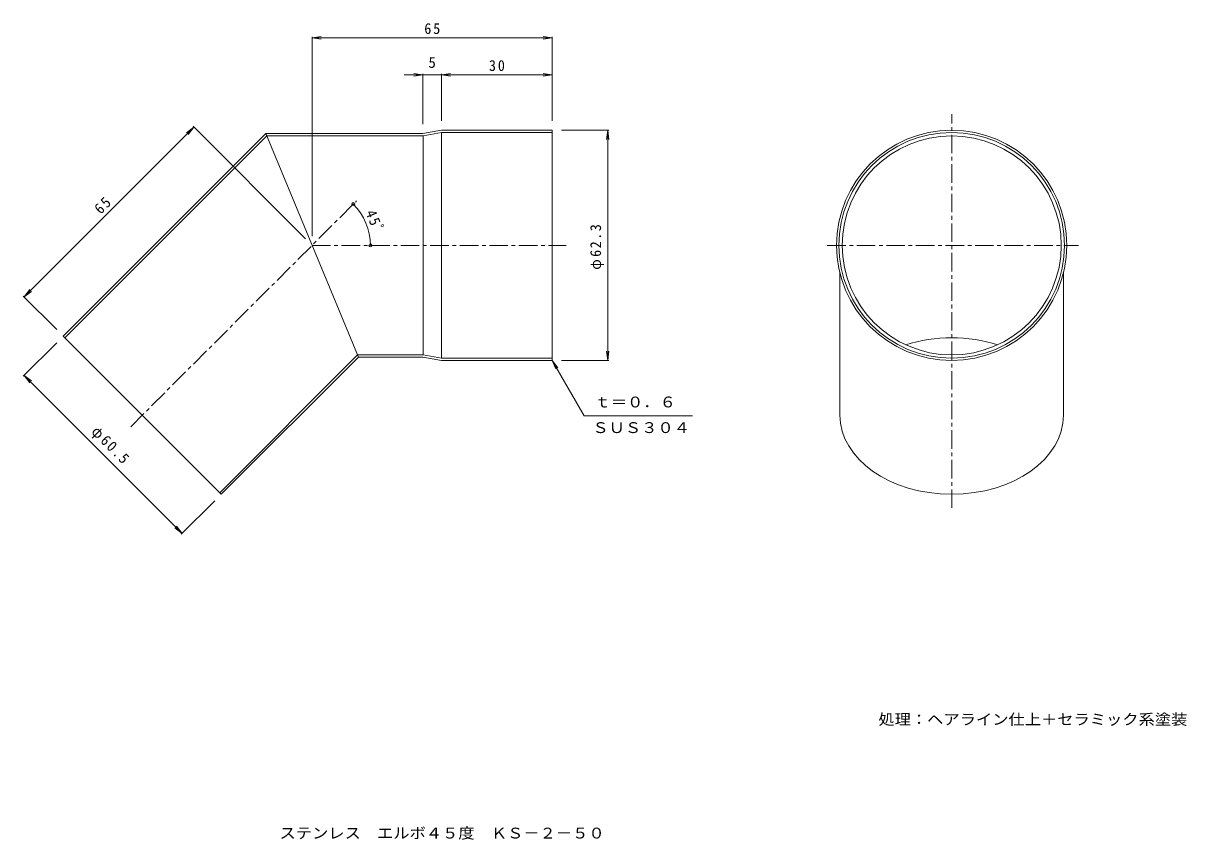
# Model space of a CAD drawing. Units: millimetres on the paper. Extents: x -143 to 172, y -136 to 85.
import ezdxf
from ezdxf.enums import TextEntityAlignment as Align

# ---------------------------------------------------------------- set-up
doc = ezdxf.new("R2010")
doc.units = ezdxf.units.MM
doc.header["$PDMODE"] = 32
doc.header["$PDSIZE"] = 0.8
doc.linetypes.add('CHAIN1', pattern=[8, 5, -1, 1, -1])
doc.layers.add('0-0', color=3, linetype='Continuous', lineweight=9)
doc.layers.add('0-4', color=7, linetype='Continuous', lineweight=9)
doc.layers.add('F-5', color=2, linetype='Continuous')
doc.styles.add('ＭＳ ゴシック', font='')
doc.styles.get('ＭＳ ゴシック').set_extended_font_data('MS Gothic')

msp = doc.modelspace()

# ---------------------------------------------------------------- linework, layer by layer
at = {"layer": '0-0', "linetype": 'CHAIN1'}
for p, q in [((108.281, -45.978), (108.281, 60.573)), ((-113.908, -24.009), (-52.798, 37.101)), ((-64.827, 25.072), (3.932, 25.072)), ((74.616, 25.072), (142.644, 25.072))]:
    msp.add_line(p, q, dxfattribs=at)
at = {"layer": '0-0'}
for p, q in [((-77.357, 55.322), (-132.179, 0.5)), ((-77.108, 54.722), (-131.755, 0.076)), ((-77.357, 55.322), (-34.827, 55.322)), ((-77.357, 55.322), (-52.297, -5.178)), ((-77.108, 54.722), (-34.773, 54.722)), ((-34.773, 54.722), (-29.773, 55.622)), ((-34.773, 54.722), (-34.773, -4.578)), ((-29.773, 55.622), (0.173, 55.622)), ((-29.773, 55.622), (-29.773, -5.478)), ((0.173, 56.222), (0.173, -6.078)), ((78.031, -20.89), (78.031, 17.638)), ((138.531, -20.89), (138.531, 17.638)), ((-132.179, 0.5), (-89.399, -42.28)), ((-52.545, -4.578), (-89.823, -41.855)), ((-52.297, -5.178), (-89.399, -42.28)), ((-52.297, -5.178), (-34.827, -5.178))]:
    msp.add_line(p, q, dxfattribs=at)
for points in [[(-34.827, 55.322), (-29.827, 56.222), (0.173, 56.222)], [(-52.545, -4.578), (-34.773, -4.578), (-29.773, -5.478), (0.173, -5.478)], [(-34.827, -5.178), (-29.827, -6.078), (0.173, -6.078)]]:
    msp.add_lwpolyline(points, dxfattribs=at)
for radius in [31.15, 30.55, 29.65]:
    msp.add_circle((108.281, 25.072), radius, dxfattribs=at)
for major_axis, start_param, end_param in [((29.65, 0), 1.1386305, 2.0029629), ((30.25, 0), 3.1415927, 6.2831853)]:
    msp.add_ellipse((108.281, -20.89), major_axis=major_axis, ratio=0.7071, start_param=start_param, end_param=end_param, dxfattribs=at)
at = {"layer": '0-4'}
for p, q in [((-64.827, 81.222), (-62.348, 81.549)), ((-64.827, 27.572), (-64.827, 81.522)), ((-64.827, 81.222), (0.173, 81.222)), ((-64.827, 81.222), (-62.348, 80.896)), ((0.173, 81.222), (-2.305, 81.549)), ((0.173, 81.222), (-2.305, 80.896)), ((0.173, 58.722), (0.173, 81.522)), ((-34.827, 71.222), (-37.305, 71.549)), ((-34.827, 71.222), (-37.305, 70.896)), ((-34.827, 57.822), (-34.827, 71.522)), ((-29.827, 71.222), (-27.348, 71.549)), ((-29.827, 58.722), (-29.827, 71.522)), ((-29.827, 71.222), (-27.348, 70.896)), ((0.173, 71.222), (-2.305, 70.896)), ((-142.785, 11.107), (-96.823, 57.069)), ((-96.823, 57.069), (-98.807, 55.547)), ((-96.823, 57.069), (-98.345, 55.085)), ((-66.595, 26.84), (-97.036, 57.281)), ((2.673, 56.222), (15.473, 56.222)), ((15.173, 56.222), (14.847, 53.744)), ((15.173, -6.078), (15.173, 56.222)), ((15.173, 56.222), (15.499, 53.744)), ((-142.785, 11.107), (-141.263, 13.09)), ((-142.785, 11.107), (-140.802, 12.629)), ((-133.947, 2.268), (-142.998, 11.319)), ((-133.947, -1.268), (-142.998, -10.318)), ((0.173, -6.078), (1.695, -8.061)), ((0.173, -6.078), (1.13, -8.387)), ((2.673, -6.078), (15.473, -6.078)), ((15.173, -6.078), (14.847, -3.599)), ((15.173, -6.078), (15.499, -3.599)), ((-142.785, -10.106), (-100.005, -52.886)), ((-142.785, -10.106), (-140.802, -11.628)), ((-142.785, -10.106), (-141.263, -12.09)), ((-91.167, -44.047), (-100.218, -53.098)), ((-100.005, -52.886), (-101.989, -51.364)), ((-100.005, -52.886), (-101.527, -50.903))]:
    msp.add_line(p, q, dxfattribs=at)
for points in [[(-39.937, 71.222), (0.173, 71.222), (-2.305, 71.549)], [(0.173, -6.078), (8.833, -21.078), (38.13, -21.078)]]:
    msp.add_lwpolyline(points, dxfattribs=at)
msp.add_arc((-64.827, 25.072), 15.78, 0, 45, dxfattribs=at)
for p in [(-53.669, 36.23), (-49.047, 25.072)]:
    msp.add_point(p, dxfattribs=at)

# ---------------------------------------------------------------- texts
at = {"layer": '0-4', "color": 2, "style": 'ＭＳ ゴシック'}
msp.add_text('5', height=2.933, dxfattribs=at).set_placement((-33.327, 72.222), align=Align.BOTTOM_LEFT)
at = {"layer": '0-4', "color": 2, "style": 'ＭＳ ゴシック', "width": 1.1}
for s, p in [('ｔ＝０．６', (11.623, -19.662)), ('ＳＵＳ３０４', (11.042, -26.598)), ('処理：ヘアライン仕上＋セラミック系塗装', (88.443, -105.548))]:
    msp.add_text(s, height=2.933, dxfattribs=at).set_placement(p, align=Align.BOTTOM_LEFT)
at = {"layer": '0-4', "color": 2, "char_height": 2.933, "attachment_point": 7, "style": 'ＭＳ ゴシック'}
for s, insert in [('\\T1.27;\\W0.95;65', (-34.452, 82.222)), ('\\T1.27;\\W0.95;30', (-16.952, 72.222))]:
    msp.add_mtext(s, dxfattribs=dict(at, insert=insert))
for s, insert, rotation in [('\\T1.27;\\W0.95;65', (-122.014, 33.292), 45), ('\\T1.27;\\W0.9;45ﾟ', (-50.455, 33.888), 292.5), ('\\T1.22;\\W0.95;φ62.3', (14.173, 18.447), 90), ('\\T1.22;\\W0.95;φ60.5', (-125.373, -26.105), 315)]:
    msp.add_mtext(s, dxfattribs=dict(at, insert=insert, rotation=rotation))
at = {"layer": 'F-5', "style": 'ＭＳ ゴシック', "width": 1.1}
msp.add_text('ステンレス\u3000エルボ４５度\u3000ＫＳ－２－５０', height=2.933, dxfattribs=at).set_placement((-73.645, -136.32), align=Align.BOTTOM_LEFT)

doc.saveas('drawing.dxf')
